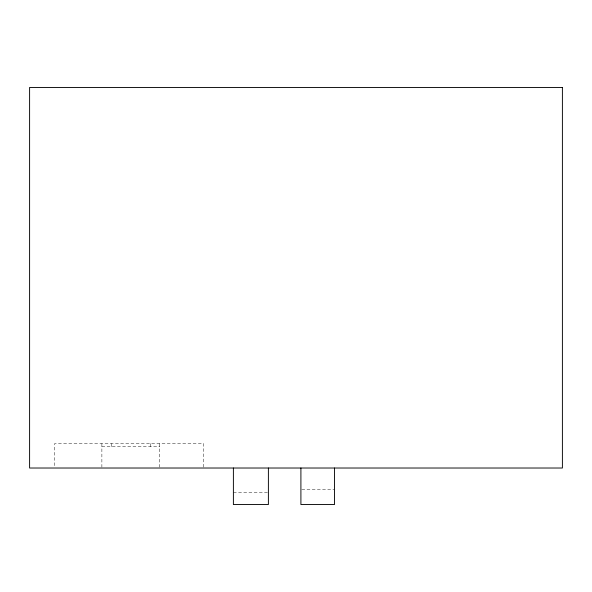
<?xml version="1.0" encoding="UTF-8"?>
<svg xmlns="http://www.w3.org/2000/svg" width="592" height="592" viewBox="0 0 592 592"><rect width="100%" height="100%" fill="white"/><g stroke="black" fill="none" stroke-linecap="round" stroke-linejoin="round"><path stroke-width="0.44" stroke-dasharray="2.96 2.22" d="M101.883 446.708L159.729 446.708M301.816 489.332L334.487 489.332M233.389 492.374L267.466 492.374M203.715 467.118L203.715 443.66L54.531 443.66L54.531 467.118M159.729 443.66L159.729 467.132M150.627 443.66L150.627 446.708M111.222 443.66L111.222 446.708M101.883 443.66L101.883 467.132"/><path stroke-width="0.89" d="M334.487 468.02L334.487 504.554L300.906 504.554L300.906 468.02M268.391 468.02L268.391 504.554L233.389 504.554L233.389 468.02M562.4 87.446L29.6 87.446L29.6 468.02L562.4 468.02L562.4 87.446"/></g></svg>
